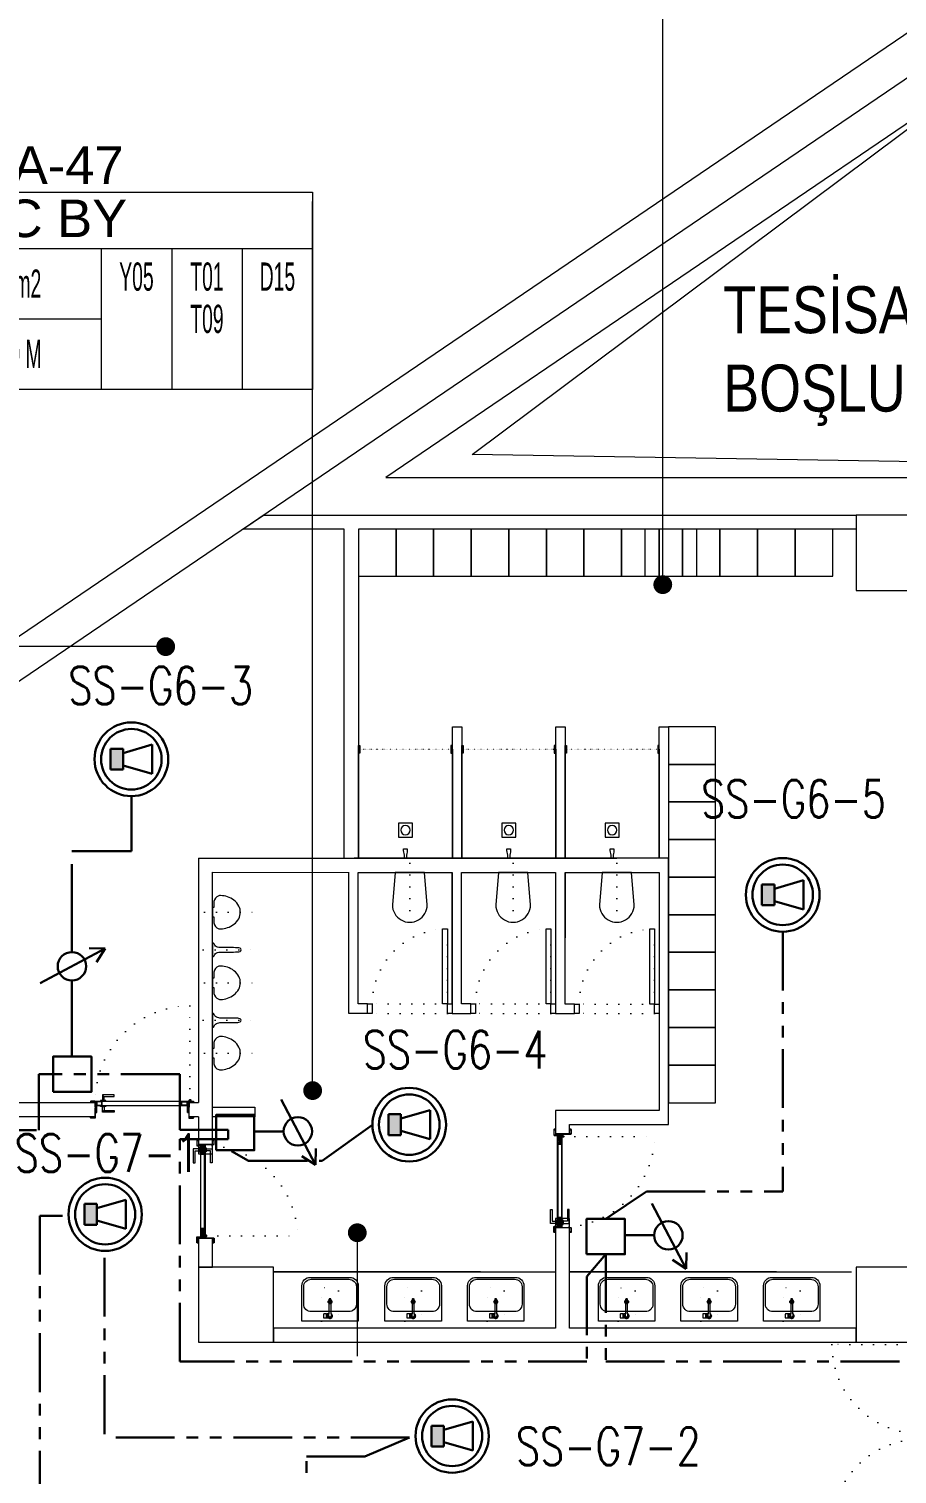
# Model space of a CAD drawing. Header units: metres. Extents: x -13545 to 152404, y -11890 to 28436.
# Drawn here: x 84822 to 85746, y 7050 to 8587 of the extents above; entities that cross this region are included whole.
import ezdxf
from ezdxf.enums import TextEntityAlignment as Align

# ---------------------------------------------------------------- set-up
doc = ezdxf.new("R2010")
doc.units = ezdxf.units.M
doc.header["$LTSCALE"] = 100
doc.header["$MEASUREMENT"] = 0
for name, pattern in [('DOT2', [0.125, 0, -0.125]), ('HIDDEN', [0.375, 0.25, -0.125]), ('PHANTOM2', [1.25, 0.625, -0.125, 0.125, -0.125, 0.125, -0.125])]:
    doc.linetypes.add(name, pattern=pattern)
doc.layers.get('0').update_dxf_attribs({"color": 9, "lineweight": 9})
for name, color, linetype, lineweight in [('00', 9, 'Continuous', 9), ('01', 9, 'Continuous', 9), ('05', 9, 'Continuous', 9), ('05V', 9, 'Continuous', 9), ('06B', 9, 'Continuous', 9), ('06C @ 1', 9, 'Continuous', 9), ('06D', 9, 'Continuous', 9), ('07K', 8, 'Continuous', 9), ('09', 9, 'Continuous', 9), ('10', 9, 'Continuous', 9), ('11', 9, 'Continuous', 9), ('12', 9, 'Continuous', 9), ('15', 9, 'Continuous', 9), ('20', 9, 'DOT2', 9), ('21_mahal200', 9, 'Continuous', 9), ('E-3W ACİL ANONS İÇİN HOPARLÖR (GÖMME) (YANGINA DAYANIKLI)', 7, 'Continuous', 30), ('E-KABLO', 7, 'Continuous', 30), ('E-SES AYAR ANAHTARI', 7, 'Continuous', 30), ('E-YAZI', 7, 'Continuous', 30)]:
    doc.layers.add(name, color=color, linetype=linetype, lineweight=lineweight)
doc.styles.add('Arial', font='arial.ttf', dxfattribs={"height": 2.5})
doc.styles.add('ILGAZ', font='txttw.shx')
doc.styles.add('MuuM_TEXT-STANDART', font='ARIALN.TTF')
doc.dimstyles.new('MuuM_DIM200', dxfattribs={"dimscale": 20, "dimtxt": 2, "dimasz": 1, "dimexe": 1, "dimexo": 1, "dimgap": 1, "dimtad": 1, "dimdec": 1, "dimrnd": 0.5, "dimdsep": 46, "dimtxsty": 'MuuM_TEXT-STANDART', "dimblk": 'ARCHTICK', "dimcen": 0, "dimdle": 0.15, "dimclrd": 256, "dimclre": 256, "dimclrt": 256, "dimadec": 0, "dimazin": 0, "dimtfac": 5, "dimtdec": 1, "dimtix": 1, "dimtmove": 2, "dimatfit": 3, "dimldrblk": 'DOT', "dimfxl": 3, "dimfxlon": 1, "dimtolj": 1, "dimlwd": -1, "dimlwe": -1, "dimarcsym": 0})

# ---------------------------------------------------------------- blocks, each defined once
blk = doc.blocks.new('100_3W ACİL ANONS İÇİN HOPARLÖR (GÖMME) (YANGINA DAYANIKLI)')
at = {"layer": 'E-3W ACİL ANONS İÇİN HOPARLÖR (GÖMME) (YANGINA DAYANIKLI)', "color": 4}
for p, q in [((-0.63, 0.47), (1.58, 1.11)), ((1.58, -1.11), (1.58, 1.11)), ((-1.58, -0.79), (-1.58, 0.79)), ((-1.58, 0.79), (-0.63, 0.79)), ((-0.63, 0.79), (-0.63, -0.79)), ((-0.63, -0.79), (-1.58, -0.79)), ((-0.63, -0.47), (1.58, -1.11))]:
    blk.add_line(p, q, dxfattribs=at)
at = {"layer": 'E-3W ACİL ANONS İÇİN HOPARLÖR (GÖMME) (YANGINA DAYANIKLI)', "color": 3}
for radius in [2.8, 2.3]:
    blk.add_circle((0, 0), radius, dxfattribs=at)
at = {"layer": 'E-3W ACİL ANONS İÇİN HOPARLÖR (GÖMME) (YANGINA DAYANIKLI)', "color": 4}
blk.add_solid([(-1.58, 0.79), (-0.63, 0.79), (-1.58, -0.79), (-0.63, -0.79)], dxfattribs=at)
blk = doc.blocks.new('100_SES AYAR ANAHTARI')
at = {"layer": 'E-SES AYAR ANAHTARI', "color": 4}
for p, q in [((1.776, 3.255), (-1.686, 1.426)), ((1.776, 3.255), (0.915, 3.283)), ((1.776, 3.255), (1.312, 2.529)), ((0, 0), (0, 1.561))]:
    blk.add_line(p, q, dxfattribs=at)
blk.add_circle((0, 2.317), 0.756, dxfattribs=at)
blk = doc.blocks.new('p-kolon_80x80')
blk.add_lwpolyline([(-40, -40), (40, -40), (40, 40), (-40, 40)], close=True)
blk = doc.blocks.new('1.Bod.Ara.Sitatik Elk')
at = {"layer": '01'}
blk.add_lwpolyline([(1695, -40), (60, -1150.3), (40, -1163.9), (40, -1188.2), (40, -1370), (40, -1370), (40, -1430), (40, -1430), (40, -1850), (470, -1850), (470, -1890), (40, -1890), (40, -2160), (470, -2160), (470, -2200), (40, -2200), (40, -2200), (40, -2200), (40, -2945), (0, -2945), (0, -1142.7), (1968.9, 194.4)], dxfattribs=at)
for p in [(1600, -600), (900, -1400), (1600, -1400)]:
    blk.add_blockref('p-kolon_80x80', p, dxfattribs=at)
blk = doc.blocks.new('_ArchTick')
at = {"color": 0, "linetype": 'ByBlock', "const_width": 0.15}
blk.add_lwpolyline([(-0.5, -0.5), (0.5, 0.5)], dxfattribs=at)
blk = doc.blocks.new('_Dot')
at = {"color": 0, "linetype": 'ByBlock', "lineweight": -2}
blk.add_line((-0.5, 0), (-1, 0), dxfattribs=at)
at = {"color": 0, "linetype": 'ByBlock', "const_width": 0.5}
blk.add_lwpolyline([(-0.25, 0, 1), (0.25, 0, 1)], format="xyb", close=True, dxfattribs=at)
blk = doc.blocks.new('0_roomno2')
blk.add_lwpolyline([(19.375, -10.5), (0, -10.5), (0, 0), (19.375, 0)], close=True)
for points in [[(0, -3), (19.375, -3)], [(8.125, -3), (8.125, -10.5)], [(11.875, -3), (11.875, -10.5)], [(15.625, -3), (15.625, -10.5)], [(0, -6.75), (8.125, -6.75)]]:
    blk.add_lwpolyline(points)
at = {"style": 'MuuM_TEXT-STANDART', "width": 0.6}
blk.add_text('H:', height=1.5, dxfattribs=at).set_placement((0.35, -8.608), align=Align.MIDDLE_LEFT)
at = {"style": 'Arial'}
blk.add_attdef('ODANO', (0, 1.17), '', height=2, dxfattribs=at)
blk.add_attdef('MEKANADI', text='', height=2, dxfattribs=at).set_placement((0.35, -3), align=Align.BOTTOM_LEFT)
at = {"style": 'MuuM_TEXT-STANDART', "width": 0.6}
for tag, p in [('YER01', (10, -4.5)), ('TAVAN01', (13.75, -4.5)), ('DUVAR01', (17.5, -4.5)), ('YER02', (10, -6.75)), ('TAVAN02', (13.75, -6.75)), ('DUVAR02', (17.5, -6.75)), ('YER03', (10, -9)), ('TAVAN03', (13.75, -9)), ('DUVAR03', (17.5, -9))]:
    blk.add_attdef(tag, text='', height=1.5, dxfattribs=at).set_placement(p, align=Align.MIDDLE_CENTER)
for tag, p in [('M2', (0.35, -4.875)), ('TEMIZTAVANYUKSEKLIGI', (1.8, -8.608))]:
    blk.add_attdef(tag, text='', height=1.5, dxfattribs=at).set_placement(p, align=Align.MIDDLE_LEFT)
blk = doc.blocks.new('p-giyinme dolabı')
blk.add_lwpolyline([(40, -20), (40, 20), (-10, 20), (-10, -20)], close=True)
blk = doc.blocks.new('p-kapı kolu')
for points in [[(2.2, 0), (2.2, -1.25), (-2.2, -1.25), (-2.2, 0), (2.2, 0)], [(1.225, -1.25), (1.225, -7.5), (-13.775, -7.5), (-13.775, -5.625), (-1.025, -5.625), (-1.025, -5.625), (-1.025, -1.25), (1.225, -1.25)]]:
    blk.add_lwpolyline(points)
blk = doc.blocks.new('K-AH-01')
at = {"layer": '09'}
h = blk.add_hatch(dxfattribs=at)
h.set_pattern_fill('LOGEND', color=256, scale=10, style=0)
h.set_pattern_definition([(7e-15, (-3944.073, -2726.897), (10, 10), [3, -7]), (7e-15, (-3944.073, -2726.397), (10, 10), [3, -7]), (7e-15, (-3943.573, -2725.397), (10, 10), [2, -8]), (7e-15, (-3943.073, -2724.397), (10, 10), [1.5, -8.5]), (7e-15, (-3943.073, -2723.397), (10, 10), [1, -9]), (7e-15, (-3945.573, -2722.397), (10, 10), [0.5, -2.5, 0.5, -6.5]), (7e-15, (-3944.073, -2721.897), (10, 10), [0.5, -4, 1.5, -4]), (7e-15, (-3942.073, -2721.397), (10, 10), [0.5, -0.5, 0.5, -8.5]), (7e-15, (-3942.573, -2720.897), (10, 10), [0.5, -9.5]), (7e-15, (-3943.073, -2719.897), (10, 10), [1.5, -8.5]), (7e-15, (-3943.073, -2718.897), (10, 10), [2, -8]), (7e-15, (-3943.573, -2717.897), (10, 10), [2.5, -3, 0.5, -4]), (90, (-3947.573, -2723.897), (-10, 10), [0.5, -1, 2.5, -6]), (90, (-3947.073, -2722.897), (-10, 10), [0.5, -0.5, 1.5, -7.5]), (90, (-3946.573, -2718.897), (-10, 10), [1, -9]), (90, (-3946.073, -2722.897), (-10, 10), [2, -3, 0.5, -4.5]), (90, (-3945.573, -2717.397), (-10, 10), [0.5, -9.5]), (90, (-3945.073, -2722.397), (-10, 10), [1.5, -8.5]), (90, (-3944.073, -2721.897), (-10, 10), [1, -9]), (90, (-3943.073, -2721.897), (-10, 10), [0.5, -1.5, 1.5, -6.5]), (90, (-3942.573, -2721.397), (-10, 10), [0.5, -9.5]), (90, (-3942.073, -2723.397), (-10, 10), [1.4, -8.6]), (90, (-3941.573, -2725.397), (-10, 10), [1, -9]), (90, (-3940.573, -2721.397), (-10, 10), [0.5, -9.5]), (90, (-3939.573, -2721.897), (-10, 10), [1.5, -8.5]), (90, (-3938.573, -2721.897), (-10, 10), [1.5, -8.5]), (45, (-3940.073, -2725.8966), (1e-15, 10), [0.7071, -0.7071, 0.7071, -12.020836]), (45, (-3942.073, -2723.3966), (1e-15, 10), [1.4142, -12.727936]), (45, (-3946.073, -2718.3966), (1e-15, 10), [1.4142, -12.727936]), (45, (-3944.073, -2720.8966), (1e-15, 10), [1.4142, -12.727936]), (45, (-3943.573, -2722.8966), (1e-15, 10), [1.4142, -12.727936]), (45, (-3940.573, -2724.8966), (1e-15, 10), [1.4142, -12.727936]), (45, (-3941.573, -2724.3966), (1e-15, 10), [2.12132, -12.020816]), (45, (-3944.573, -2719.8966), (1e-15, 10), [0.7071, -13.435036]), (45, (-3945.073, -2718.8966), (1e-15, 10), [0.7071, -13.435036]), (45, (-3941.073, -2718.8966), (1e-15, 10), [0.7071, -13.435036]), (45, (-3945.073, -2723.8966), (1e-15, 10), [0.7071, -13.435036]), (45, (-3939.573, -2720.3966), (1e-15, 10), [0.7071, -13.435036]), (45, (-3943.073, -2721.3966), (1e-15, 10), [0.7071, -13.435036]), (45, (-3942.073, -2720.3966), (1e-15, 10), [0.7071, -13.435036]), (135, (-3942.573, -2722.3966), (-10, 1e-15), [0.7071, -0.7071, 2.12132, -10.606616]), (135, (-3941.073, -2722.3966), (-10, 1e-15), [0.7071, -13.435036]), (135, (-3941.073, -2725.8966), (-10, 1e-15), [0.7071, -13.435036]), (135, (-3943.073, -2723.3966), (-10, 1e-15), [0.7071, -13.435036]), (135, (-3941.573, -2721.3966), (-10, 1e-15), [0.7071, -13.435036]), (135, (-3944.073, -2723.8966), (-10, 1e-15), [0.7071, -13.435036]), (135, (-3940.073, -2723.8966), (-10, 1e-15), [0.7071, -13.435036]), (135, (-3947.073, -2726.8966), (-10, 1e-15), [0.7071, -13.435036]), (135, (-3946.573, -2726.3966), (-10, 1e-15), [1.4142, -12.727936]), (135, (-3946.073, -2725.8966), (-10, 1e-15), [1.4142, -12.727936]), (135, (-3945.073, -2725.8966), (-10, 1e-15), [1.4142, -12.727936]), (135, (-3944.573, -2724.8966), (-10, 1e-15), [1.4142, -12.727936]), (135, (-3940.573, -2720.8966), (-10, 1e-15), [1.4142, -12.727936]), (135, (-3938.573, -2725.8966), (-10, 1e-15), [1.4142, -12.727936]), (135, (-3938.073, -2717.8966), (-10, 1e-15), [1.4142, -12.727936]), (135, (-3938.073, -2718.8966), (-10, 1e-15), [1.4142, -12.727936]), (135, (-3939.073, -2719.3966), (-10, 1e-15), [1.4142, -12.727936]), (135, (-3946.073, -2719.3966), (-10, 1e-15), [2.12132, -12.020816]), (135, (-3939.573, -2720.3966), (-10, 1e-15), [2.12132, -12.020816]), (26.56505, (-3945.0727, -2717.3966), (10, 4e-09), [1.118, -21.24268]), (26.56505, (-3945.0727, -2722.3966), (10, 4e-09), [1.118, -21.24268]), (26.56505, (-3944.0727, -2719.3966), (10, 4e-09), [1.118, -21.24268]), (26.56505, (-3941.0727, -2726.3966), (10, 4e-09), [1.118, -21.24268]), (26.56505, (-3941.5727, -2725.3966), (10, 4e-09), [1.118, -21.24268]), (26.56505, (-3944.5727, -2723.3966), (10, 4e-09), [1.118, -21.24268]), (26.56505, (-3944.5727, -2718.3966), (10, 4e-09), [1.118, -21.24268]), (26.56505, (-3941.5727, -2721.3966), (10, 4e-09), [2.236, -20.12468]), (63.43495, (-3941.5727, -2719.8966), (5e-10, 10), [1.118, -21.24268]), (63.43495, (-3940.0727, -2722.8966), (5e-10, 10), [1.118, -21.24268]), (63.43495, (-3945.0727, -2720.8966), (5e-10, 10), [1.118, -21.24268]), (63.43495, (-3947.0727, -2720.3966), (5e-10, 10), [1.118, -21.24268]), (63.43495, (-3941.0727, -2722.3966), (5e-10, 10), [1.118, -21.24268]), (63.43495, (-3942.0727, -2722.3966), (5e-10, 10), [1.118, -21.24268]), (63.43495, (-3946.0727, -2720.8966), (5e-10, 10), [2.236, -20.12468]), (63.43495, (-3938.5727, -2724.3966), (5e-10, 10), [2.236, -20.12468]), (63.43495, (-3939.5727, -2723.8966), (5e-10, 10), [2.236, -20.12468]), (116.56505, (-3947.5727, -2725.3966), (-4e-09, 10), [1.118, -21.24268]), (116.56505, (-3947.5727, -2719.8966), (-4e-09, 10), [1.118, -21.24268]), (116.56505, (-3945.5727, -2726.8966), (-4e-09, 10), [1.118, -21.24268]), (116.56505, (-3946.5727, -2717.8966), (-4e-09, 10), [1.118, -21.24268]), (116.56505, (-3945.5727, -2723.8966), (-4e-09, 10), [1.118, -21.24268]), (116.56505, (-3943.5727, -2722.8966), (-4e-09, 10), [1.118, -21.24268]), (116.56505, (-3942.5727, -2720.8966), (-4e-09, 10), [1.118, -21.24268]), (116.56505, (-3947.0727, -2724.8966), (3.2e-06, 10.0000016), [1.118, -21.24268]), (116.56505, (-3944.5727, -2723.3966), (-4e-09, 10), [1.118, -21.24268]), (116.56505, (-3941.5727, -2724.3966), (-4e-09, 10), [1.118, -21.24268]), (116.56505, (-3940.5727, -2723.3966), (-4e-09, 10), [1.118, -21.24268]), (116.56505, (-3938.5727, -2720.3966), (-4e-09, 10), [1.118, -21.24268]), (116.56505, (-3946.0727, -2717.3966), (-4e-09, 10), [1.118, -21.24268]), (116.56505, (-3947.5727, -2717.8966), (-4e-09, 10), [2.236, -20.12468]), (116.56505, (-3946.0727, -2724.8966), (-4e-09, 10), [2.236, -20.12468]), (153.43495, (-3947.5727, -2726.3966), (-10, 5e-10), [1.118, -21.24268]), (153.43495, (-3939.0727, -2726.8966), (-10, 5e-10), [1.118, -21.24268]), (153.43495, (-3939.5727, -2721.8966), (-10, 5e-10), [1.118, -21.24268]), (153.43495, (-3943.5727, -2725.3966), (-10, 5e-10), [1.118, -21.24268]), (153.43495, (-3944.0727, -2726.3966), (-10, 5e-10), [1.118, -21.24268]), (153.43495, (-3943.0727, -2724.3966), (-10, 5e-10), [1.118, -21.24268]), (153.43495, (-3940.0727, -2718.3966), (-10, 5e-10), [1.118, -21.24268]), (153.43495, (-3939.0727, -2717.8966), (-10, 5e-10), [2.236, -20.12468])])
h.paths.add_polyline_path([(10.8, 6.5), (10.8, 2.5), (0.8, 2.5), (0.8, 6.5)])
h = blk.add_hatch(dxfattribs=at)
h.set_pattern_fill('LOGEND', color=256, scale=10, style=0)
h.set_pattern_definition([(7e-15, (-3938.781, -2726.897), (10, 10), [3, -7]), (7e-15, (-3938.781, -2726.397), (10, 10), [3, -7]), (7e-15, (-3938.281, -2725.397), (10, 10), [2, -8]), (7e-15, (-3937.781, -2724.397), (10, 10), [1.5, -8.5]), (7e-15, (-3937.781, -2723.397), (10, 10), [1, -9]), (7e-15, (-3940.281, -2722.397), (10, 10), [0.5, -2.5, 0.5, -6.5]), (7e-15, (-3938.781, -2721.897), (10, 10), [0.5, -4, 1.5, -4]), (7e-15, (-3936.781, -2721.397), (10, 10), [0.5, -0.5, 0.5, -8.5]), (7e-15, (-3937.281, -2720.897), (10, 10), [0.5, -9.5]), (7e-15, (-3937.781, -2719.897), (10, 10), [1.5, -8.5]), (7e-15, (-3937.781, -2718.897), (10, 10), [2, -8]), (7e-15, (-3938.281, -2717.897), (10, 10), [2.5, -3, 0.5, -4]), (90, (-3942.281, -2723.897), (-10, 10), [0.5, -1, 2.5, -6]), (90, (-3941.781, -2722.897), (-10, 10), [0.5, -0.5, 1.5, -7.5]), (90, (-3941.281, -2718.897), (-10, 10), [1, -9]), (90, (-3940.781, -2722.897), (-10, 10), [2, -3, 0.5, -4.5]), (90, (-3940.281, -2717.397), (-10, 10), [0.5, -9.5]), (90, (-3939.781, -2722.397), (-10, 10), [1.5, -8.5]), (90, (-3938.781, -2721.897), (-10, 10), [1, -9]), (90, (-3937.781, -2721.897), (-10, 10), [0.5, -1.5, 1.5, -6.5]), (90, (-3937.281, -2721.397), (-10, 10), [0.5, -9.5]), (90, (-3936.781, -2723.397), (-10, 10), [1.4, -8.6]), (90, (-3936.281, -2725.397), (-10, 10), [1, -9]), (90, (-3935.281, -2721.397), (-10, 10), [0.5, -9.5]), (90, (-3934.281, -2721.897), (-10, 10), [1.5, -8.5]), (90, (-3933.281, -2721.897), (-10, 10), [1.5, -8.5]), (45, (-3934.781, -2725.8966), (1e-15, 10), [0.7071, -0.7071, 0.7071, -12.020836]), (45, (-3936.781, -2723.3966), (1e-15, 10), [1.4142, -12.727936]), (45, (-3940.781, -2718.3966), (1e-15, 10), [1.4142, -12.727936]), (45, (-3938.781, -2720.8966), (1e-15, 10), [1.4142, -12.727936]), (45, (-3938.281, -2722.8966), (1e-15, 10), [1.4142, -12.727936]), (45, (-3935.281, -2724.8966), (1e-15, 10), [1.4142, -12.727936]), (45, (-3936.281, -2724.3966), (1e-15, 10), [2.12132, -12.020816]), (45, (-3939.281, -2719.8966), (1e-15, 10), [0.7071, -13.435036]), (45, (-3939.781, -2718.8966), (1e-15, 10), [0.7071, -13.435036]), (45, (-3935.781, -2718.8966), (1e-15, 10), [0.7071, -13.435036]), (45, (-3939.781, -2723.8966), (1e-15, 10), [0.7071, -13.435036]), (45, (-3934.281, -2720.3966), (1e-15, 10), [0.7071, -13.435036]), (45, (-3937.781, -2721.3966), (1e-15, 10), [0.7071, -13.435036]), (45, (-3936.781, -2720.3966), (1e-15, 10), [0.7071, -13.435036]), (135, (-3937.281, -2722.3966), (-10, 1e-15), [0.7071, -0.7071, 2.12132, -10.606616]), (135, (-3935.781, -2722.3966), (-10, 1e-15), [0.7071, -13.435036]), (135, (-3935.781, -2725.8966), (-10, 1e-15), [0.7071, -13.435036]), (135, (-3937.781, -2723.3966), (-10, 1e-15), [0.7071, -13.435036]), (135, (-3936.281, -2721.3966), (-10, 1e-15), [0.7071, -13.435036]), (135, (-3938.781, -2723.8966), (-10, 1e-15), [0.7071, -13.435036]), (135, (-3934.781, -2723.8966), (-10, 1e-15), [0.7071, -13.435036]), (135, (-3941.781, -2726.8966), (-10, 1e-15), [0.7071, -13.435036]), (135, (-3941.281, -2726.3966), (-10, 1e-15), [1.4142, -12.727936]), (135, (-3940.781, -2725.8966), (-10, 1e-15), [1.4142, -12.727936]), (135, (-3939.781, -2725.8966), (-10, 1e-15), [1.4142, -12.727936]), (135, (-3939.281, -2724.8966), (-10, 1e-15), [1.4142, -12.727936]), (135, (-3935.281, -2720.8966), (-10, 1e-15), [1.4142, -12.727936]), (135, (-3933.281, -2725.8966), (-10, 1e-15), [1.4142, -12.727936]), (135, (-3932.781, -2717.8966), (-10, 1e-15), [1.4142, -12.727936]), (135, (-3932.781, -2718.8966), (-10, 1e-15), [1.4142, -12.727936]), (135, (-3933.781, -2719.3966), (-10, 1e-15), [1.4142, -12.727936]), (135, (-3940.781, -2719.3966), (-10, 1e-15), [2.12132, -12.020816]), (135, (-3934.281, -2720.3966), (-10, 1e-15), [2.12132, -12.020816]), (26.56505, (-3939.7813, -2717.3966), (10, 4e-09), [1.118, -21.24268]), (26.56505, (-3939.7813, -2722.3966), (10, 4e-09), [1.118, -21.24268]), (26.56505, (-3938.7813, -2719.3966), (10, 4e-09), [1.118, -21.24268]), (26.56505, (-3935.7813, -2726.3966), (10, 4e-09), [1.118, -21.24268]), (26.56505, (-3936.2813, -2725.3966), (10, 4e-09), [1.118, -21.24268]), (26.56505, (-3939.2813, -2723.3966), (10, 4e-09), [1.118, -21.24268]), (26.56505, (-3939.2813, -2718.3966), (10, 4e-09), [1.118, -21.24268]), (26.56505, (-3936.2813, -2721.3966), (10, 4e-09), [2.236, -20.12468]), (63.43495, (-3936.2813, -2719.8966), (5e-10, 10), [1.118, -21.24268]), (63.43495, (-3934.7813, -2722.8966), (5e-10, 10), [1.118, -21.24268]), (63.43495, (-3939.7813, -2720.8966), (5e-10, 10), [1.118, -21.24268]), (63.43495, (-3941.7813, -2720.3966), (5e-10, 10), [1.118, -21.24268]), (63.43495, (-3935.7813, -2722.3966), (5e-10, 10), [1.118, -21.24268]), (63.43495, (-3936.7813, -2722.3966), (5e-10, 10), [1.118, -21.24268]), (63.43495, (-3940.7813, -2720.8966), (5e-10, 10), [2.236, -20.12468]), (63.43495, (-3933.2813, -2724.3966), (5e-10, 10), [2.236, -20.12468]), (63.43495, (-3934.2813, -2723.8966), (5e-10, 10), [2.236, -20.12468]), (116.56505, (-3942.2813, -2725.3966), (-4e-09, 10), [1.118, -21.24268]), (116.56505, (-3942.2813, -2719.8966), (-4e-09, 10), [1.118, -21.24268]), (116.56505, (-3940.2813, -2726.8966), (-4e-09, 10), [1.118, -21.24268]), (116.56505, (-3941.2813, -2717.8966), (-4e-09, 10), [1.118, -21.24268]), (116.56505, (-3940.2813, -2723.8966), (-4e-09, 10), [1.118, -21.24268]), (116.56505, (-3938.2813, -2722.8966), (-4e-09, 10), [1.118, -21.24268]), (116.56505, (-3937.2813, -2720.8966), (-4e-09, 10), [1.118, -21.24268]), (116.56505, (-3941.7813, -2724.8966), (3.2e-06, 10.0000016), [1.118, -21.24268]), (116.56505, (-3939.2813, -2723.3966), (-4e-09, 10), [1.118, -21.24268]), (116.56505, (-3936.2813, -2724.3966), (-4e-09, 10), [1.118, -21.24268]), (116.56505, (-3935.2813, -2723.3966), (-4e-09, 10), [1.118, -21.24268]), (116.56505, (-3933.2813, -2720.3966), (-4e-09, 10), [1.118, -21.24268]), (116.56505, (-3940.7813, -2717.3966), (-4e-09, 10), [1.118, -21.24268]), (116.56505, (-3942.2813, -2717.8966), (-4e-09, 10), [2.236, -20.12468]), (116.56505, (-3940.7813, -2724.8966), (-4e-09, 10), [2.236, -20.12468]), (153.43495, (-3942.2813, -2726.3966), (-10, 5e-10), [1.118, -21.24268]), (153.43495, (-3933.7813, -2726.8966), (-10, 5e-10), [1.118, -21.24268]), (153.43495, (-3934.2813, -2721.8966), (-10, 5e-10), [1.118, -21.24268]), (153.43495, (-3938.2813, -2725.3966), (-10, 5e-10), [1.118, -21.24268]), (153.43495, (-3938.7813, -2726.3966), (-10, 5e-10), [1.118, -21.24268]), (153.43495, (-3937.7813, -2724.3966), (-10, 5e-10), [1.118, -21.24268]), (153.43495, (-3934.7813, -2718.3966), (-10, 5e-10), [1.118, -21.24268]), (153.43495, (-3933.7813, -2717.8966), (-10, 5e-10), [2.236, -20.12468])])
h.paths.add_polyline_path([(89.1, 2.5), (89.1, 6.5), (99.1, 6.5), (99.1, 2.5)])
at = {"layer": '10'}
for points in [[(-0.4, -1.7), (1.3, -1.7, 0.414214), (1.6, -1.4), (1.6, 1.1, 0.414214), (1.3, 1.4, 0.414214), (1, 1.1), (1, 0.2), (0.2, 0.2), (0.2, 16.4, 0.414214), (-0.1, 16.7), (-4.6, 16.7, 0.414214), (-4.9, 16.4), (-4.9, 15.3, 0.414214), (-4.6, 15), (-3.5, 15), (-3.5, 15.2), (-4.6, 15.2, -0.414214), (-4.7, 15.3), (-4.7, 16.4, -0.414214), (-4.6, 16.5), (-0.2, 16.5), (-0.1, 16.5, -0.414214), (0, 16.4), (0, 0), (1.2, 0), (1.2, 1.1, -0.414214), (1.3, 1.2, -0.414214), (1.4, 1.1), (1.4, -1.4, -0.414214), (1.3, -1.5), (-0.4, -1.5), (-4.6, -1.5, -0.414214), (-4.7, -1.4), (-4.7, -0.3, -0.414214), (-4.6, -0.2), (-3.5, -0.2), (-3.5, 0), (-4.6, 0, 0.414214), (-4.9, -0.3), (-4.9, -1.4, 0.414214), (-4.6, -1.7)], [(100.4, -1.7), (98.7, -1.7, -0.414214), (98.4, -1.4), (98.4, 1.1, -0.414214), (98.7, 1.4, -0.414214), (99, 1.1), (99, 0.2), (99.8, 0.2), (99.8, 16.4, -0.414214), (100.1, 16.7), (104.6, 16.7, -0.414214), (104.9, 16.4), (104.9, 15.3, -0.414214), (104.6, 15), (103.5, 15), (103.5, 15.2), (104.6, 15.2, 0.414214), (104.7, 15.3), (104.7, 16.4, 0.414214), (104.6, 16.5), (100.2, 16.5), (100.1, 16.5, 0.414214), (100, 16.4), (100, 0), (98.8, 0), (98.8, 1.1, 0.414214), (98.7, 1.2, 0.414214), (98.6, 1.1), (98.6, -1.4, 0.414214), (98.7, -1.5), (100.4, -1.5), (104.6, -1.5, 0.414214), (104.7, -1.4), (104.7, -0.3, 0.414214), (104.6, -0.2), (103.5, -0.2), (103.5, 0), (104.6, 0, -0.414214), (104.9, -0.3), (104.9, -1.4, -0.414214), (104.6, -1.7)], [(2.1, 7.6), (0.8, 7), (0.8, 4.1), (0.6, 4.1), (0.6, 7.1), (2, 7.8, -14.796002)]]:
    blk.add_lwpolyline(points, format="xyb", close=True, dxfattribs=at)
blk.add_circle((2.7, 8.1), 0.55, dxfattribs=at)
at = {"layer": '12'}
for points in [[(0.8, 6.5), (99.1, 6.5), (99.1, 7), (0.8, 7)], [(0.8, 2.5), (10.8, 2.5), (10.8, 6.5), (0.8, 6.5)], [(0.8, 2.5), (99.1, 2.5), (99.1, 2), (0.8, 2)], [(89.1, 2.5), (99.1, 2.5), (99.1, 6.5), (89.1, 6.5)]]:
    blk.add_lwpolyline(points, close=True, dxfattribs=at)
at = {"layer": '20'}
blk.add_lwpolyline([(2.7, 8.1), (2.7, 105.2)], dxfattribs=at)
at = {"layer": '20', "linetype": 'HIDDEN'}
for points in [[(2, 6.9), (2, 5.4), (3.5, 5.4), (3.5, 6.9)], [(2.2, 7.6), (2.2, 5.6), (3.3, 5.6), (3.3, 7.6)]]:
    blk.add_lwpolyline(points, dxfattribs=at)
at = {"layer": '20'}
blk.add_arc((0.8, 7), 98.3, 357.0842, 88.8632, dxfattribs=at)
at = {"layer": '06C @ 1', "xscale": -1, "rotation": 180}
blk.add_blockref('p-kapı kolu', (94.1, 7), dxfattribs=at)
at = {"layer": '06C @ 1'}
blk.add_blockref('p-kapı kolu', (94.1, 2), dxfattribs=at)
blk = doc.blocks.new('p-duş kabini')
for points in [[(-485, 1200), (-485, 1120), (-500, 1120), (-500, 1200)], [(485, 1200), (485, 1120), (500, 1120), (500, 1200)], [(75, 375), (75, 225), (-75, 225), (-75, 375)]]:
    blk.add_lwpolyline(points, close=True)
blk.add_lwpolyline([(-500, 1160), (-500, 0), (500, 0), (500, 1160)])
at = {"linetype": 'DOT2'}
blk.add_lwpolyline([(485, 1160), (-485, 1160)], dxfattribs=at)
blk.add_lwpolyline([(20, 100), (-20, 100, 0.069693), (-10, 35), (-10, 4), (-15, 4), (-15, 0), (15, 0), (15, 4), (10, 4), (10, 35, 0.069693), (20, 100)], format="xyb")
blk.add_circle((0, 300), 50)
blk = doc.blocks.new('gr-p-barel kilitli kapı kolu')
at = {"flags": 128}
for points in [[(-0.9, 0.8), (-0.9, 4.9), (-11.7, 4.9), (-11.7, 6.7), (0.9, 6.7), (0.9, 0.8)], [(-0.8, 5), (0.8, 6.6)]]:
    blk.add_lwpolyline(points, dxfattribs=at)
blk.add_lwpolyline([(-2.75, 0), (-2.75, 0.7), (2.75, 0.7), (2.75, 0)])
blk.add_lwpolyline([(-1.3, 0.7), (1.3, 0.7), (1.3, 0.8), (-1.3, 0.8)], close=True)
blk = doc.blocks.new('prf-scr2')
at = {"linetype": 'DOT2', "ltscale": 10}
blk.add_line((0, 0.2), (0, -1.1), dxfattribs=at)
for p, q in [((-0.1, -0.2), (0.1, -0.3)), ((0.1, -0.2), (-0.1, -0.2)), ((0.1, -0.3), (-0.1, -0.3)), ((-0.1, -0.3), (0.1, -0.4)), ((0.1, -0.4), (-0.1, -0.4)), ((0.1, -0.5), (-0.1, -0.4)), ((-0.1, -0.4), (0.1, -0.4)), ((0.1, -0.6), (-0.1, -0.5)), ((-0.1, -0.5), (0.1, -0.5)), ((-0.1, -0.6), (0.1, -0.7)), ((0.1, -0.6), (-0.1, -0.6)), ((-0.1, -0.6), (0.1, -0.6)), ((-0.1, -0.7), (0.1, -0.8)), ((0.1, -0.7), (-0.1, -0.7)), ((-0.1, -0.8), (0.1, -0.8)), ((0.1, -0.8), (-0.1, -0.8)), ((0.1, -0.2), (0, -0.1)), ((0, -0.2), (0.1, -0.2))]:
    blk.add_line(p, q)
blk.add_lwpolyline([(0.2, 0), (-0.2, 0), (-0.2, 0), (-0.1, -0.1), (0.1, -0.1), (0.2, 0), (0.2, 0)], close=True)
for points in [[(0.2, 0), (-0.2, 0)], [(-0.1, -0.1), (-0.1, -0.2), (-0.1, -0.2), (-0.1, -0.2), (-0.1, -0.2), (-0.1, -0.3), (-0.1, -0.3), (-0.1, -0.3), (-0.1, -0.3), (-0.1, -0.4), (-0.1, -0.4), (-0.1, -0.4), (-0.1, -0.4), (-0.1, -0.4), (-0.1, -0.5), (-0.1, -0.5), (-0.1, -0.5), (-0.1, -0.5), (-0.1, -0.5), (-0.1, -0.5), (-0.1, -0.6), (-0.1, -0.6), (-0.1, -0.6), (-0.1, -0.6), (-0.1, -0.6), (-0.1, -0.7), (-0.1, -0.7), (-0.1, -0.7), (-0.1, -0.7), (-0.1, -0.7), (-0.1, -0.8), (-0.1, -0.8), (-0.1, -0.8), (-0.1, -0.8), (0, -0.9), (0, -0.9), (0, -0.9), (0.1, -0.8), (0.1, -0.8), (0.1, -0.7), (0.1, -0.7), (0.1, -0.7), (0.1, -0.7), (0.1, -0.7), (0.1, -0.7), (0.1, -0.6), (0.1, -0.6), (0.1, -0.6), (0.1, -0.6), (0.1, -0.6), (0.1, -0.5), (0.1, -0.5), (0.1, -0.5), (0.1, -0.5), (0.1, -0.4), (0.1, -0.4), (0.1, -0.4), (0.1, -0.4), (0.1, -0.4), (0.1, -0.3), (0.1, -0.3), (0.1, -0.3), (0.1, -0.3), (0.1, -0.3), (0.1, -0.3), (0.1, -0.2), (0.1, -0.2), (0.1, -0.2), (0.1, -0.2), (0.1, -0.2), (0.1, -0.1)]]:
    blk.add_lwpolyline(points)
blk = doc.blocks.new('K-SAC-01')
at = {"layer": '10'}
for points in [[(-4.6, 16.2, -0.414214), (-4.5, 16.3), (-0.1, 16.3, -0.414214), (0, 16.2), (0, 5.9), (0.2, 5.9), (0.2, 16.2, 0.414214), (-0.1, 16.5), (-4.5, 16.5, 0.414214), (-4.8, 16.2), (-4.8, 15.3, 0.414214), (-4.5, 15), (-3.4, 15), (-3.4, 15.2), (-4.5, 15.2, -0.414214), (-4.6, 15.3)], [(104.6, 16.2, 0.414214), (104.5, 16.3), (100.1, 16.3, 0.414214), (100, 16.2), (100, 5.9), (99.8, 5.9), (99.8, 16.2, -0.414214), (100.1, 16.5), (104.5, 16.5, -0.414214), (104.8, 16.2), (104.8, 15.3, -0.414214), (104.5, 15), (103.4, 15), (103.4, 15.2), (104.5, 15.2, 0.414214), (104.6, 15.3)], [(0.2, 10.3, -0.414214), (0.5, 10.6), (1.5, 10.6, -0.414214), (1.8, 10.3), (1.8, 3.9, -0.414214), (1.5, 3.6, -0.414214), (1.2, 3.9), (1.2, 4.8), (0.2, 4.8), (0.2, -1.2, -0.414214), (-0.1, -1.5), (-4.5, -1.5, -0.414214), (-4.8, -1.2), (-4.8, -0.3, -0.414214), (-4.5, 0), (-3.4, 0), (-3.4, -0.2), (-4.5, -0.2, 0.414214), (-4.6, -0.3), (-4.6, -1.2, 0.414214), (-4.5, -1.3), (-0.1, -1.3, 0.414214), (0, -1.2), (0, 5), (1.4, 5), (1.4, 3.9, 0.414214), (1.5, 3.8, 0.414214), (1.6, 3.9), (1.6, 10.3, 0.414214), (1.5, 10.4), (0.5, 10.4, 0.414214), (0.4, 10.3), (0.4, 9.4), (0.2, 9.4)], [(-0.4, -2), (1, -1.4), (1, 1.5), (1.2, 1.5), (1.2, -1.5), (-0.3, -2.2, -14.796002)], [(99.8, 10.3, 0.414214), (99.5, 10.6), (98.5, 10.6, 0.414214), (98.2, 10.3), (98.2, 3.9, 0.414214), (98.5, 3.6, 0.414214), (98.8, 3.9), (98.8, 4.8), (99.8, 4.8), (99.8, -1.2, 0.414214), (100.1, -1.5), (104.5, -1.5, 0.414214), (104.8, -1.2), (104.8, -0.3, 0.414214), (104.5, 0), (103.4, 0), (103.4, -0.2), (104.5, -0.2, -0.414214), (104.6, -0.3), (104.6, -1.2, -0.414214), (104.5, -1.3), (100.1, -1.3, -0.414214), (100, -1.2), (100, 5), (98.6, 5), (98.6, 3.9, -0.414214), (98.5, 3.8, -0.414214), (98.4, 3.9), (98.4, 10.3, -0.414214), (98.5, 10.4), (99.5, 10.4, -0.414214), (99.6, 10.3), (99.6, 9.4), (99.8, 9.4)]]:
    blk.add_lwpolyline(points, format="xyb", close=True, dxfattribs=at)
for points in [[(98.8, 0.1), (98.8, 2.1), (99.1, 2.1), (99.1, 3.2), (1.5, 3.2), (1.5, 2.1), (1.8, 2.1), (1.8, 0.1), (1.5, 0.1), (1.5, 1.9), (1.2, 1.9), (1.2, 3.5), (99.4, 3.5), (99.4, 1.9), (99.1, 1.9), (99.1, 0.1)], [(98.8, 2.1), (98.8, 0.1), (99.4, 0.1), (99.4, -1.5), (1.2, -1.5), (1.2, 0.1), (1.8, 0.1), (1.8, 2.1), (2.1, 2.1), (2.1, -0.1), (1.5, -0.1), (1.5, -1.2), (99.1, -1.2), (99.1, -0.1), (98.5, -0.1), (98.5, 2.1), (98.8, 2.1)]]:
    blk.add_lwpolyline(points, dxfattribs=at)
for points in [[(2.1, 3), (8.1, 3), (8.1, -1), (2.1, -1)], [(2.4, 2.7), (7.8, 2.7), (7.8, -0.7), (2.4, -0.7)], [(98.5, 3), (92.5, 3), (92.5, -1), (98.5, -1)], [(98.2, 2.7), (92.8, 2.7), (92.8, -0.7), (98.2, -0.7)]]:
    blk.add_lwpolyline(points, close=True, dxfattribs=at)
blk.add_circle((-0.9, -2.5), 0.55, dxfattribs=at)
at = {"layer": '20', "linetype": 'HIDDEN'}
for points in [[(-0.2, -1.3), (-0.2, 0), (-1.7, 0), (-1.7, -1.3)], [(-0.4, -2), (-0.4, -0.2), (-1.5, -0.2), (-1.5, -2)]]:
    blk.add_lwpolyline(points, dxfattribs=at)
at = {"layer": '20'}
blk.add_lwpolyline([(-0.9, -2.5), (-0.9, -102.9)], dxfattribs=at)
blk.add_arc((-0.9, -2.5), 100.4, 270, 1.5131, dxfattribs=at)
at = {"layer": '06B'}
blk.add_blockref('gr-p-barel kilitli kapı kolu', (91.4, 3.5), dxfattribs=at)
at = {"layer": '06B', "xscale": -1, "rotation": 180}
blk.add_blockref('gr-p-barel kilitli kapı kolu', (91.4, -1.5), dxfattribs=at)
at = {"layer": '10', "xscale": -1, "rotation": 90}
blk.add_blockref('prf-scr2', (1.5, 1), dxfattribs=at)
at = {"layer": '10', "rotation": 270}
blk.add_blockref('prf-scr2', (99.1, 1.2), dxfattribs=at)
blk = doc.blocks.new('A$C6B6E2180')
for points in [[(-2.4, 0), (2.4, 0)], [(0, 2.7), (0, -2.7)]]:
    blk.add_lwpolyline(points)
for radius in [2, 1]:
    blk.add_circle((0, 0), radius)
blk = doc.blocks.new('p-batarya uno')
at = {"linetype": 'Continuous', "elevation": 5.3}
blk.add_lwpolyline([(1959.7, 13727.4), (1962.7, 13727.4), (1962.8, 13727.5), (1962.9, 13727.6), (1962.9, 13729.5), (1962.9, 13731.5), (1962.8, 13731.6), (1962.7, 13731.6), (1959.7, 13731.6), (1959.7, 13731.6), (1959.6, 13731.5), (1959.4, 13731.5), (1959.3, 13731.5), (1959.2, 13731.6), (1957.8, 13731.6), (1957.5, 13731.9), (1956.8, 13732.1), (1956.4, 13732.2), (1956.1, 13732.2), (1955.5, 13732.1), (1954.8, 13731.9), (1954.2, 13731.4), (1953.8, 13730.9), (1953.5, 13730.2), (1953.4, 13729.5), (1953.5, 13728.9), (1953.8, 13728.2), (1954.2, 13727.6), (1954.8, 13727.2), (1955, 13727.1), (1955, 13712.1), (1955.1, 13711.8), (1955.2, 13711.6), (1955.4, 13711.4), (1955.6, 13711.2), (1955.9, 13711.1), (1956.1, 13711), (1956.4, 13711.1), (1956.7, 13711.2), (1956.9, 13711.4), (1957.1, 13711.6), (1957.2, 13711.8), (1957.2, 13712.1), (1957.2, 13712.3), (1957.2, 13712.4), (1957.2, 13712.7), (1957.2, 13713), (1957.2, 13713.5), (1957.2, 13714.1), (1957.2, 13727.1), (1957.5, 13727.2), (1957.8, 13727.4), (1959.2, 13727.4), (1959.3, 13727.5), (1959.4, 13727.5), (1959.6, 13727.6), (1959.7, 13727.5), (1959.7, 13727.5)], close=True, dxfattribs=at)
for points in [[(1959.2, 13731.6), (1959.2, 13727.4)], [(1959.7, 13731.6), (1959.7, 13731.6), (1959.7, 13731.4), (1959.8, 13731.4), (1959.8, 13731.3), (1959.8, 13731), (1959.8, 13730.6), (1959.8, 13730.1), (1959.8, 13729.5), (1959.8, 13729.1), (1959.8, 13728.5), (1959.8, 13728.2), (1959.8, 13728.1), (1959.8, 13727.8), (1959.8, 13727.7), (1959.7, 13727.6), (1959.7, 13727.6), (1959.7, 13727.5), (1959.7, 13727.5)], [(1959.3, 13727.5), (1959.3, 13731.5)], [(1959.4, 13731.6), (1959.4, 13727.5)]]:
    blk.add_lwpolyline(points, dxfattribs=at)
at = {"linetype": 'Continuous'}
blk.add_lwpolyline([(1955, 13727.1), (1955, 13729.6), (1955.1, 13729.8), (1955.2, 13730.1), (1955.4, 13730.3), (1955.6, 13730.5), (1955.9, 13730.6), (1956.1, 13730.6), (1956.4, 13730.6), (1956.7, 13730.5), (1956.9, 13730.3), (1957.1, 13730.1), (1957.2, 13729.8), (1957.2, 13729.6), (1957.2, 13729.3), (1957.2, 13728.9), (1957.2, 13727.1)], dxfattribs=at)
blk.add_arc((1956.1, 13729.5), 2.25, 299.2676, 240.7324, dxfattribs=at)
blk = doc.blocks.new('shift lavabo plan-60cm')
at = {"ltscale": 2}
for points in [[(0, 0), (60, 0), (60, -37.5, -0.414214), (51, -46.5), (9, -46.5, -0.414214), (0, -37.5)], [(10, -10), (50, -10, -0.414214), (58, -18), (58, -36.5, -0.414214), (50, -44.5), (10, -44.5, -0.414214), (2, -36.5), (2, -18, -0.414214)]]:
    blk.add_lwpolyline(points, format="xyb", close=True, dxfattribs=at)
at = {"layer": '20', "linetype": 'DOT2', "ltscale": 2}
blk.add_lwpolyline([(21, 0), (39, 0), (39, -32.2, -0.414214), (36, -35.2), (24, -35.2, -0.414214), (21, -32.2)], format="xyb", close=True, dxfattribs=at)
blk.add_blockref('p-batarya uno', (-1926.1, -13734.9))
at = {"ltscale": 2}
blk.add_blockref('A$C6B6E2180', (30, -20.5), dxfattribs=at)
blk = doc.blocks.new('p-kapı-ah-90')
at = {"linetype": 'DOT2'}
for p, q in [((5, 10), (85, 10)), ((5, 0), (85, 0))]:
    blk.add_line(p, q, dxfattribs=at)
for points in [[(10, 10), (10, 90), (5, 90), (5, 10)], [(0, 0), (5, 0), (5, 10), (0, 10)], [(85, 0), (90, 0), (90, 10), (85, 10)]]:
    blk.add_lwpolyline(points, close=True)
blk.add_lwpolyline([(5, 10), (5, 90, -0.414214), (85, 10, -0.433892)], format="xyb", dxfattribs=at)
blk = doc.blocks.new('p-klozet')
blk.add_lwpolyline([(-15.5, 0), (15.5, 0), (18.5, -34.5, -1.001588), (-18.5, -34.5)], format="xyb", close=True)
at = {"linetype": 'DOT2'}
blk.add_lwpolyline([(0, 10), (0, -60)], dxfattribs=at)
blk = doc.blocks.new('p-pisuar')
blk.add_lwpolyline([(11.4, 0, -0.252384), (17.5, -5, -0.066704), (17.8, -7, -0.088182), (16.4, -14.4, -0.087476), (12.8, -21.3, -0.105521), (6.9, -26.3, -0.121036), (0.1, -28, -0.141396), (-6.5, -26.6, -0.105521), (-12.8, -21.3, -0.087476), (-16.4, -14.4, -0.088182), (-17.7, -7, -0.055826), (-17.5, -5, -0.252384), (-11.4, 0), (-5, 0), (-5, 1.5), (5, 1.5), (5, 0)], format="xyb", close=True)
at = {"linetype": 'DOT2'}
blk.add_lwpolyline([(0, 10), (0, -45)], dxfattribs=at)
blk = doc.blocks.new('p-pisuar bölme')
blk.add_lwpolyline([(0, 0), (-7.5, 0, 0.335863), (-6.3, -1.8, -0.061447), (-4.8, -2.5, -0.147975), (-3.3, -4.3, -0.105673), (-2.4, -8.9, 0.01101), (-2.2, -26.8, 0.044983), (-1.7, -29.3, 0.284409), (0, -30.6, 0.284409), (1.7, -29.3, 0.044983), (2.2, -26.8, 0.01101), (2.4, -8.9, -0.105673), (3.3, -4.3, -0.147975), (4.8, -2.5, -0.061447), (6.3, -1.8, 0.335863), (7.5, 0)], format="xyb", close=True)
at = {"linetype": 'DOT2'}
blk.add_lwpolyline([(0, 10), (0, -45)], dxfattribs=at)
blk = doc.blocks.new('1.Bod.Ara.Mimari Elk')
for p, q in [((1239.87, -1090.1), (1240, -1090.1)), ((1350.22, -1090.11), (1350.35, -1090.11))]:
    blk.add_line(p, q)
at = {"layer": '00'}
for p, q in [((860, -925.08), (860, -1185.04)), ((860, -925.08), (1305.09, -925.08)), ((875, -1239.43), (875, -939.92)), ((1250.22, -940.11), (1249.87, -1080.1)), ((645, -1185.04), (750, -1185.04)), ((750, -1185.04), (750, -1200.04)), ((850, -1200.04), (850, -1185.04)), ((850, -1185.04), (860, -1185.04)), ((750, -1200.04), (660, -1200.04)), ((860, -1200.04), (850, -1200.04)), ((860, -1200.04), (860, -1239.43)), ((860, -1239.43), (875, -1239.43)), ((1160, -1365), (940, -1365)), ((1475, -1365), (1255, -1365))]:
    blk.add_line(p, q, dxfattribs=at)
for points in [[(1015.22, -575), (907.15, -575), (929.24, -560), (1560, -560), (1560, -575), (1175, -575)], [(1015.22, -925.08), (1015.22, -575), (907.15, -575), (929.24, -560), (1560, -560), (1560, -575), (1215.22, -575)], [(1160, -575), (1030.22, -575)], [(1215.22, -575), (1030.22, -575), (1030.22, -925.08)], [(1019.52, -939.92), (1019.52, -1090.01), (1039.87, -1090.01), (1039.87, -1080.01), (1029.87, -1080.01), (1029.87, -940.02), (1129.87, -940.08), (1129.87, -1090.1), (1149.87, -1090.1), (1149.87, -1080.1), (1139.87, -1080.1), (1139.87, -940.1), (1239.87, -940.1), (1239.87, -1090.11), (1260.22, -1090.11), (1260.22, -1080.11), (1250.22, -1080.11), (1250.22, -940.11), (1350.22, -940.11), (1350.22, -1193.27), (1240, -1193.27), (1240, -1218.27), (1255, -1218.27), (1255, -1208.27), (1360.22, -1208.27), (1360.22, -925.1), (1025.57, -925.1)], [(875, -939.92), (1019.52, -940.01)], [(1129.87, -1080.1), (1129.87, -940.1)]]:
    blk.add_lwpolyline(points, dxfattribs=at)
for points in [[(1240, -1425), (940, -1425), (940, -1440), (1560, -1440), (1560, -1425), (1255, -1425), (1255, -1308.27), (1240, -1308.27), (1240, -1425)], [(860, -1329.43), (860, -1360), (875, -1360), (875, -1329.43)]]:
    blk.add_lwpolyline(points, close=True, dxfattribs=at)
at = {"layer": '05V'}
for p, q in [((940, -1365), (1240, -1365)), ((940, -1425), (940, -1365)), ((1255, -1365), (1555, -1365))]:
    blk.add_line(p, q, dxfattribs=at)
at = {"layer": '06D'}
blk.add_lwpolyline([(1707.29, -80), (1059.35, -520), (2644.85, -520), (1151.36, -495.35)], close=True, dxfattribs=at)
at = {"layer": '11'}
for points in [[(1140.22, -785.1), (1140.22, -925.1), (1130.22, -925.1), (1130.22, -785.1)], [(1250.22, -785.1), (1250.22, -925.1), (1240.22, -925.1), (1240.22, -785.1)], [(1360.22, -785.1), (1360.22, -925.1), (1350.22, -925.1), (1350.22, -785.1)]]:
    blk.add_lwpolyline(points, close=True, dxfattribs=at)
blk.add_lwpolyline([(875, -1190.04), (920, -1190.04), (920, -1200.04), (875, -1200.04)], dxfattribs=at)
at = {"layer": '15', "linetype": 'DOT2'}
for points in [[(1628.86, -1442.5), (1534.17, -1442.5, 0.4281797), (1633.3, -1537.06)], [(1628.86, -1637.5), (1534.17, -1637.5, -0.4281797), (1633.3, -1542.94)]]:
    blk.add_lwpolyline(points, format="xyb", dxfattribs=at)
for name, p, rotation in [('K-SAC-01', (850, -1185.04), 180), ('K-AH-01', (1240, -1218.27), 270)]:
    blk.add_blockref(name, p, dxfattribs=dict(rotation=rotation))
at = {"xscale": -1, "rotation": 270}
blk.add_blockref('K-AH-01', (860, -1329.43), dxfattribs=at)
at = {"layer": '05', "rotation": 270}
for p in [(1050.22, -585), (1090.22, -585), (1130.22, -585), (1170.22, -585), (1210.22, -585), (1250.22, -585), (1290.22, -585), (1330.22, -585), (1355, -585), (1370.22, -585), (1395, -585), (1435, -585), (1475, -585), (1515, -585)]:
    blk.add_blockref('p-giyinme dolabı', p, dxfattribs=at)
at = {"layer": '05'}
for p in [(1370.22, -805.1), (1370.22, -845.1), (1370.22, -885.1), (1370.22, -925.1), (1370.22, -965.1), (1370.22, -1005.1), (1370.22, -1045.1), (1370.22, -1085.1), (1370.22, -1125.1), (1370.22, -1165.1)]:
    blk.add_blockref('p-giyinme dolabı', p, dxfattribs=at)
at = {"layer": '05V', "xscale": -0.1000000000058208, "yscale": 0.1000000000058208, "zscale": 0.1000000000058208}
for p in [(1080.22, -925.1), (1190.22, -925.1), (1300.22, -925.1)]:
    blk.add_blockref('p-duş kabini', p, dxfattribs=at)
at = {"layer": '05V', "xscale": -1}
for p in [(1084.87, -940.1), (1194.87, -940.1), (1305.22, -940.11)]:
    blk.add_blockref('p-klozet', p, dxfattribs=at)
at = {"layer": '05V', "xscale": -1, "rotation": 90}
for p in [(876.5, -982.47), (876.5, -1057.47), (876.5, -1132.47)]:
    blk.add_blockref('p-pisuar', p, dxfattribs=at)
at = {"layer": '05V', "rotation": 89.99999999999997}
for p in [(875, -1022.47), (875, -1097.47)]:
    blk.add_blockref('p-pisuar bölme', p, dxfattribs=at)
at = {"layer": '05V', "extrusion": (0, 0, -1), "xscale": -1, "zscale": -1, "rotation": 180}
for p in [(-1030, -1417.44), (-1118.5, -1417.44), (-1206.36, -1417.44), (-1345.65, -1417.44), (-1433.5, -1417.44), (-1521.36, -1417.44)]:
    blk.add_blockref('shift lavabo plan-60cm', p, dxfattribs=at)
at = {"layer": '07K', "xscale": -1}
for p in [(1129.87, -1090.1), (1239.87, -1090.1), (1350.22, -1090.11)]:
    blk.add_blockref('p-kapı-ah-90', p, dxfattribs=at)
at = {"layer": '21_mahal200'}
ref = blk.add_blockref('0_roomno2', (594, -216.13), dxfattribs=dict(at, xscale=20, yscale=20, zscale=20))
ref.add_attrib('ODANO', 'B1A-47', (594, -207.48), dxfattribs={"layer": '0', "height": 40, "style": 'Arial'})
ref.add_attrib('MEKANADI', 'WC BY', dxfattribs={"layer": '0', "height": 40, "style": 'Arial'}).set_placement((601, -276.13), align=Align.BOTTOM_LEFT)
ref.add_attrib('M2', '##### m2', dxfattribs={"layer": '0', "height": 30, "style": 'MuuM_TEXT-STANDART', "width": 0.6}).set_placement((601, -313.63), align=Align.MIDDLE_LEFT)
ref.add_attrib('TEMIZTAVANYUKSEKLIGI', '2.40 M', dxfattribs={"layer": '0', "height": 30, "style": 'MuuM_TEXT-STANDART', "width": 0.6}).set_placement((630, -388.29), align=Align.MIDDLE_LEFT)
ref.add_attrib('YER01', 'Y05', dxfattribs={"layer": '0', "height": 30, "style": 'MuuM_TEXT-STANDART', "width": 0.6}).set_placement((794, -306.13), align=Align.MIDDLE_CENTER)
ref.add_attrib('TAVAN01', 'T01', dxfattribs={"layer": '0', "height": 30, "style": 'MuuM_TEXT-STANDART', "width": 0.6}).set_placement((869, -306.13), align=Align.MIDDLE_CENTER)
ref.add_attrib('DUVAR01', 'D15', dxfattribs={"layer": '0', "height": 30, "style": 'MuuM_TEXT-STANDART', "width": 0.6}).set_placement((944, -306.13), align=Align.MIDDLE_CENTER)
ref.add_attrib('TAVAN02', 'T09', dxfattribs={"layer": '0', "height": 30, "style": 'MuuM_TEXT-STANDART', "width": 0.6}).set_placement((869, -351.13), align=Align.MIDDLE_CENTER)
at = {"layer": '21_mahal200', "insert": (1418.47, -316.39), "char_height": 50, "attachment_point": 1, "style": 'MuuM_TEXT-STANDART'}
blk.add_mtext_dynamic_manual_height_columns('TESİSAT BOŞLUĞU', width=273.95, gutter_width=156.51, heights=[0], dxfattribs=at)
at = {"layer": '21_mahal200'}
for points in [[(1354.14, -633.92), (1354.14, 56.37)], [(981.5, -1172.24), (981.5, -226.38)], [(825.12, -699.86), (-147.76, -699.86)], [(1029, -1323.47), (1029, -1454.96)]]:
    blk.add_leader(points, dimstyle='MuuM_DIM200', override={"dimasz": 1, "dimfxl": 10}, dxfattribs=at)

msp = doc.modelspace()

# ---------------------------------------------------------------- linework, layer by layer
at = {"layer": 'E-KABLO', "color": 5, "linetype": 'PHANTOM2', "ltscale": 1.5}
for p, q in [((84930.8, 7771.1), (84930.8, 7712.4)), ((84867.5, 7605.1), (84867.5, 7712.4)), ((84867.5, 7712.4), (84930.8, 7712.4)), ((85187.4, 7421.5), (85133.8, 7383))]:
    msp.add_line(p, q, dxfattribs=at)
at = {"layer": 'E-KABLO', "color": 5, "linetype": 'PHANTOM2'}
for p, q in [((85624, 7626.8), (85624, 7350.3)), ((85037.2, 7393.4), (85055.6, 7383)), ((85055.6, 7383), (85133.8, 7383)), ((85435.6, 7321.3), (85479.1, 7350.3)), ((85479.1, 7350.3), (85624, 7350.3)), ((84833.5, 7324.5), (84833.5, 6929.1)), ((84857.5, 7324.5), (84833.5, 7324.5)), ((84902.2, 7279.8), (84902.2, 7088.6)), ((85226.8, 7088.6), (84902.2, 7088.6)), ((85226.8, 7088.6), (85179.4, 7068.6)), ((85179.4, 7068.6), (85117, 7068.6)), ((85117, 6351), (85117, 7068.6))]:
    msp.add_line(p, q, dxfattribs=at)
at = {"layer": 'E-KABLO', "color": 3, "linetype": 'PHANTOM2'}
msp.add_line((84867.5, 7543.7), (84867.5, 7494), dxfattribs=at)
at = {"layer": 'E-KABLO', "color": 6, "linetype": 'PHANTOM2'}
for p, q in [((84832.2, 7475.2), (84832.2, 7415.7)), ((84982.2, 7475.2), (84832.2, 7475.2)), ((84982.2, 7415.9), (84982.2, 7475.2)), ((84767.2, 7415.7), (84832.2, 7415.7)), ((85033.9, 7415.9), (84982.2, 7415.9)), ((85033.9, 7415.9), (85033.9, 7406.2)), ((84982.2, 7169.4), (84982.2, 7406.2)), ((85033.9, 7406.2), (84982.2, 7406.2)), ((85435.6, 7283.7), (85415.6, 7260.1)), ((85435.6, 7283.7), (85435.6, 7169.4)), ((85415.6, 7260.1), (85415.6, 7169.4)), ((85415.6, 7169.4), (84982.2, 7169.4)), ((85435.6, 7169.4), (86063.6, 7169.4))]:
    msp.add_line(p, q, dxfattribs=at)
at = {"layer": 'E-YAZI', "color": 3, "linetype": 'Continuous', "ltscale": 100}
for points in [[(84847.5, 7456.4), (84888.2, 7456.4), (84888.2, 7494), (84847.5, 7494)], [(85020.9, 7394.2), (85061.6, 7394.2), (85061.6, 7431.8), (85020.9, 7431.8)], [(85415.3, 7283.7), (85456, 7283.7), (85456, 7321.3), (85415.3, 7321.3)]]:
    msp.add_lwpolyline(points, close=True, dxfattribs=at)

# ---------------------------------------------------------------- block references
for name in ['1.Bod.Ara.Mimari Elk', '1.Bod.Ara.Sitatik Elk']:
    msp.add_blockref(name, (84142.2, 8630))
at = {"layer": 'E-3W ACİL ANONS İÇİN HOPARLÖR (GÖMME) (YANGINA DAYANIKLI)'}
for p, xscale, yscale, zscale in [((84930.8, 7810.3), 14, 14, 14), ((85624, 7666), 14, 14, 14), ((85226.5, 7421.5), 14, 14, 14), ((84902.9, 7326.1, 0), 13.92222222222222, 13.92222222222222, 13.92222222222222), ((85272.2, 7090.2, 0), 13.92222222222222, 13.92222222222222, 13.92222222222222)]:
    msp.add_blockref('100_3W ACİL ANONS İÇİN HOPARLÖR (GÖMME) (YANGINA DAYANIKLI)', p, dxfattribs=dict(at, xscale=xscale, yscale=yscale, zscale=zscale))
at = {"layer": 'E-SES AYAR ANAHTARI', "xscale": 20, "yscale": 20, "zscale": 20}
msp.add_blockref('100_SES AYAR ANAHTARI', (84867.5, 7543.7), dxfattribs=at)
at = {"layer": 'E-SES AYAR ANAHTARI', "xscale": 20, "yscale": 20, "zscale": 20, "rotation": 270}
for p in [(85061.6, 7414.4), (85456, 7303.8)]:
    msp.add_blockref('100_SES AYAR ANAHTARI', p, dxfattribs=at)

# ---------------------------------------------------------------- texts
at = {"layer": 'E-YAZI', "color": 3, "style": 'ILGAZ', "width": 0.75}
for s, p in [('SS-G6-3', (84863.6, 7868.8)), ('SS-G6-5', (85537.1, 7748.2)), ('SS-G6-4', (85177, 7481.4)), ('SS-G7-1', (84806.6, 7371.3)), ('SS-G7-2', (85340, 7059.3))]:
    msp.add_text(s, height=40, dxfattribs=at).set_placement(p)

doc.saveas('drawing.dxf')
